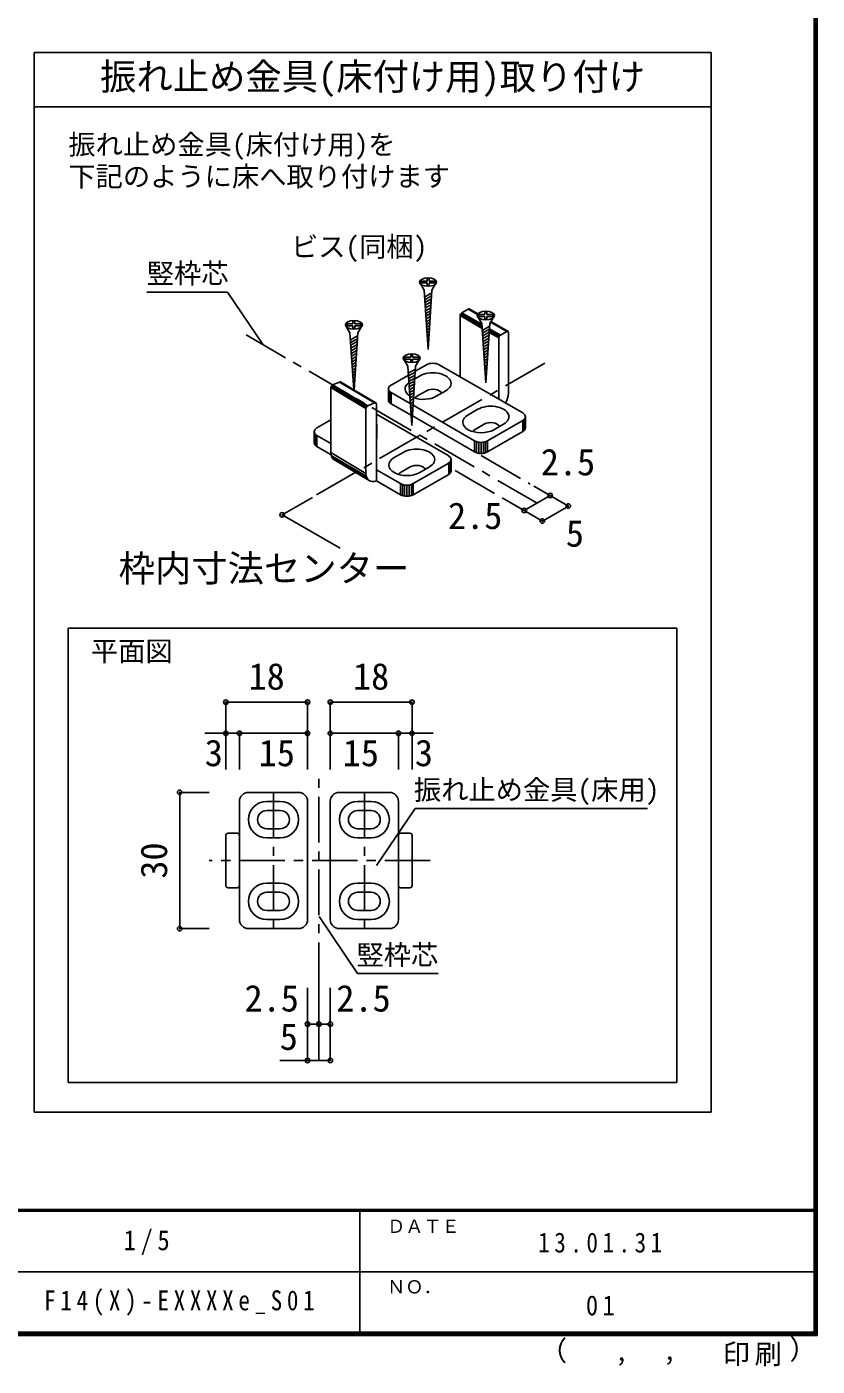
# Model space of a CAD drawing. Units: millimetres, scale not verified, with parts at other scales. Extents: x -973 to 977, y -718 to 696.
# Drawn here: x 542 to 977, y -718 to 19 of the extents above; entities that cross this region are included whole.
import ezdxf
from ezdxf.enums import TextEntityAlignment as Align

# ---------------------------------------------------------------- set-up
doc = ezdxf.new("R2010")
doc.units = ezdxf.units.MM
doc.header["$LTSCALE"] = 5
doc.header["$PDMODE"] = 32
doc.header["$PDSIZE"] = 2.5
doc.linetypes.add('CHAIN1', pattern=[8, 5, -1, 1, -1])
for name, color, linetype in [('0-7_金物', 7, 'Continuous'), ('0-A_文字', 3, 'Continuous'), ('0-B_寸法', 7, 'Continuous'), ('1-4_枠', 4, 'CHAIN1'), ('1-7_金物', 7, 'Continuous'), ('1-A_文字', 7, 'Continuous'), ('1-B_寸法', 7, 'Continuous'), ('F-1_枠', 6, 'Continuous'), ('F-A_文字', 7, 'Continuous')]:
    doc.layers.add(name, color=color, linetype=linetype)
doc.styles.add('ＭＳ ゴシック', font='')
doc.styles.get('ＭＳ ゴシック').set_extended_font_data('MS Gothic')

msp = doc.modelspace()

# ---------------------------------------------------------------- linework, layer by layer
at = {"layer": '0-7_金物'}
for p, q in [((758.519, -122.439), (760.343, -125.598)), ((758.624, -120.667), (758.624, -121.701)), ((758.624, -120.667), (761.987, -120.667)), ((758.624, -121.701), (761.987, -121.701)), ((761.987, -119.151), (763.021, -119.151)), ((761.987, -120.667), (761.987, -119.151)), ((761.987, -123.217), (761.987, -121.701)), ((761.987, -123.217), (763.021, -123.217)), ((763.021, -120.667), (763.021, -119.151)), ((763.021, -120.667), (766.384, -120.667)), ((763.021, -121.701), (766.384, -121.701)), ((763.021, -123.217), (763.021, -121.701)), ((766.49, -122.439), (764.665, -125.598)), ((766.384, -121.701), (766.384, -120.667)), ((762.504, -158.217), (760.343, -125.598)), ((764.561, -127.173), (760.596, -129.417)), ((764.453, -128.801), (760.697, -130.928)), ((764.345, -130.429), (760.797, -132.438)), ((764.237, -132.057), (760.897, -133.949)), ((762.504, -158.217), (764.665, -125.598)), ((764.13, -133.685), (760.997, -135.459)), ((764.022, -135.314), (761.097, -136.97)), ((763.914, -136.942), (761.197, -138.48)), ((763.806, -138.57), (761.297, -139.99)), ((780.182, -173.345), (780.182, -139.665)), ((792.343, -146.686), (780.182, -139.665)), ((792.323, -146.375), (780.212, -139.383)), ((792.299, -146.013), (780.3, -139.086)), ((792.273, -145.625), (780.441, -138.794)), ((792.247, -145.236), (780.624, -138.526)), ((792.223, -144.874), (780.837, -138.301)), ((784.601, -136.093), (781.066, -138.134)), ((792.203, -144.564), (781.066, -138.134)), ((789.724, -139.05), (784.601, -136.093)), ((789.816, -138.874), (784.83, -135.995)), ((789.884, -138.769), (785.043, -135.974)), ((789.91, -138.735), (785.226, -136.031)), ((790.444, -139.038), (790.444, -140.072)), ((790.444, -139.038), (793.807, -139.038)), ((793.807, -137.522), (794.841, -137.522)), ((793.807, -139.038), (793.807, -137.522)), ((794.841, -139.038), (794.841, -137.522)), ((794.841, -139.038), (798.204, -139.038)), ((798.204, -140.072), (798.204, -139.038)), ((717.708, -146.001), (719.533, -149.161)), ((717.814, -144.229), (721.177, -144.229)), ((717.814, -144.229), (717.814, -145.263)), ((717.814, -145.263), (721.177, -145.263)), ((721.177, -144.229), (721.177, -142.713)), ((721.177, -142.713), (722.21, -142.713)), ((721.177, -146.779), (721.177, -145.263)), ((721.177, -146.779), (722.21, -146.779)), ((722.21, -144.229), (722.21, -142.713)), ((722.21, -144.229), (725.573, -144.229)), ((725.679, -146.001), (723.855, -149.161)), ((725.573, -145.263), (725.573, -144.229)), ((763.698, -140.198), (761.397, -141.501)), ((763.59, -141.826), (761.497, -143.011)), ((763.482, -143.454), (761.597, -144.522)), ((763.375, -145.082), (761.697, -146.032)), ((763.267, -146.711), (761.797, -147.542)), ((790.339, -140.81), (792.163, -143.97)), ((790.444, -140.072), (793.807, -140.072)), ((794.324, -176.588), (792.163, -143.97)), ((796.381, -145.544), (792.416, -147.789)), ((796.273, -147.172), (792.516, -149.299)), ((793.807, -141.588), (793.807, -140.072)), ((793.807, -141.588), (794.841, -141.588)), ((794.324, -176.588), (796.485, -143.97)), ((794.841, -140.072), (798.204, -140.072)), ((794.841, -141.588), (794.841, -140.072)), ((802.05, -150.548), (796.27, -147.211)), ((802.279, -150.381), (796.289, -146.923)), ((798.309, -140.81), (796.485, -143.97)), ((805.815, -148.34), (796.925, -143.208)), ((806.043, -148.243), (797.024, -143.036)), ((806.257, -148.222), (797.087, -142.928)), ((806.44, -148.278), (797.108, -142.891)), ((721.606, -180.463), (719.533, -149.161)), ((723.75, -150.735), (719.786, -152.98)), ((723.642, -152.363), (719.886, -154.49)), ((723.534, -153.991), (719.986, -156)), ((721.774, -180.563), (723.855, -149.161)), ((763.159, -148.339), (761.897, -149.053)), ((763.051, -149.967), (761.997, -150.563)), ((762.943, -151.595), (762.097, -152.074)), ((762.835, -153.223), (762.197, -153.584)), ((796.165, -148.8), (792.616, -150.809)), ((796.057, -150.428), (792.716, -152.32)), ((795.949, -152.057), (792.817, -153.83)), ((795.842, -153.685), (792.917, -155.341)), ((801.395, -151.912), (796.159, -148.889)), ((801.425, -151.631), (796.178, -148.601)), ((801.514, -151.334), (796.201, -148.266)), ((801.654, -151.041), (796.224, -147.906)), ((801.837, -150.773), (796.248, -147.546)), ((801.395, -185.593), (801.395, -151.912)), ((805.815, -148.34), (802.279, -150.381)), ((806.699, -148.85), (806.699, -182.531)), ((723.427, -155.619), (720.086, -157.511)), ((723.319, -157.248), (720.186, -159.021)), ((723.211, -158.876), (720.286, -160.532)), ((723.103, -160.504), (720.386, -162.042)), ((722.995, -162.132), (720.486, -163.553)), ((752.996, -162.6), (752.996, -161.084)), ((752.996, -161.084), (754.03, -161.084)), ((754.03, -162.6), (754.03, -161.084)), ((762.727, -154.851), (762.298, -155.095)), ((795.734, -155.313), (793.017, -156.851)), ((795.626, -156.941), (793.117, -158.362)), ((795.518, -158.569), (793.217, -159.872)), ((795.41, -160.197), (793.317, -161.382)), ((795.302, -161.825), (793.417, -162.893)), ((722.887, -163.76), (720.586, -165.063)), ((722.779, -165.388), (720.686, -166.573)), ((722.672, -167.016), (720.786, -168.084)), ((722.564, -168.645), (720.886, -169.594)), ((749.528, -164.372), (751.352, -167.532)), ((749.633, -162.6), (752.996, -162.6)), ((749.633, -162.6), (749.633, -163.634)), ((749.633, -163.634), (752.996, -163.634)), ((753.513, -200.15), (751.352, -167.532)), ((755.57, -169.106), (751.605, -171.351)), ((752.996, -165.15), (752.996, -163.634)), ((752.996, -165.15), (754.03, -165.15)), ((753.513, -200.15), (755.674, -167.532)), ((754.03, -162.6), (757.393, -162.6)), ((755.494, -170.248), (761.621, -166.711)), ((757.499, -164.372), (755.674, -167.532)), ((757.393, -163.634), (757.393, -162.6)), ((814.654, -193.247), (768.692, -166.711)), ((795.194, -163.454), (793.517, -164.403)), ((795.087, -165.082), (793.617, -165.914)), ((794.979, -166.71), (793.717, -167.424)), ((794.871, -168.338), (793.817, -168.934)), ((709.997, -177.805), (713.827, -176.198)), ((733.11, -187.688), (713.827, -176.198)), ((733.358, -187.621), (714.075, -176.131)), ((733.589, -187.633), (714.306, -176.142)), ((733.787, -187.721), (714.504, -176.231)), ((722.456, -170.273), (720.986, -171.105)), ((722.348, -171.901), (721.086, -172.615)), ((722.24, -173.529), (721.186, -174.125)), ((722.132, -175.157), (721.287, -175.636)), ((722.024, -176.785), (721.387, -177.146)), ((742.175, -177.938), (751.678, -172.451)), ((755.462, -170.734), (751.705, -172.861)), ((755.354, -172.363), (751.806, -174.372)), ((755.246, -173.991), (751.906, -175.882)), ((755.139, -175.619), (752.006, -177.392)), ((758.085, -172.835), (755.213, -174.493)), ((794.763, -169.966), (793.917, -170.445)), ((794.655, -171.594), (794.017, -171.955)), ((794.547, -173.222), (794.117, -173.466)), ((728.323, -190.78), (709.039, -179.289)), ((709.039, -179.289), (709.039, -215.013)), ((728.355, -190.486), (709.072, -178.995)), ((728.451, -190.185), (709.167, -178.694)), ((728.603, -189.897), (709.319, -178.406)), ((728.801, -189.641), (709.518, -178.151)), ((729.032, -189.436), (709.749, -177.946)), ((729.28, -189.295), (709.997, -177.805)), ((721.917, -178.413), (721.487, -178.657)), ((740.711, -179.979), (740.711, -186.103)), ((740.881, -180.727), (740.881, -186.85)), ((741.38, -181.423), (741.38, -187.546)), ((742.175, -182.021), (742.175, -188.144)), ((752.715, -188.106), (742.175, -182.021)), ((755.031, -177.247), (752.106, -178.903)), ((754.923, -178.875), (752.206, -180.413)), ((754.815, -180.503), (752.306, -181.924)), ((754.707, -182.131), (752.406, -183.434)), ((754.599, -183.759), (752.506, -184.945)), ((761.621, -181), (756.317, -184.062)), ((772.227, -181), (766.924, -184.062)), ((728.323, -190.78), (728.323, -226.503)), ((729.28, -189.295), (733.11, -187.688)), ((734.068, -230.588), (734.068, -188.369)), ((753.137, -194.473), (742.175, -188.144)), ((754.491, -185.388), (752.606, -186.455)), ((754.384, -187.016), (752.706, -187.965)), ((754.276, -188.644), (752.806, -189.476)), ((754.168, -190.272), (752.906, -190.986)), ((788.137, -208.557), (754.252, -188.994)), ((784.601, -194.268), (789.905, -191.206)), ((701.364, -201.5), (709.039, -197.069)), ((773.843, -216.81), (734.068, -193.846)), ((754.06, -191.9), (753.006, -192.497)), ((753.952, -193.528), (753.106, -194.007)), ((753.844, -195.156), (753.206, -195.517)), ((753.736, -196.785), (753.306, -197.028)), ((788.137, -214.68), (753.862, -194.892)), ((814.654, -197.33), (795.208, -208.557)), ((814.654, -197.33), (814.654, -203.454)), ((815.448, -196.732), (815.448, -202.856)), ((815.948, -196.036), (815.948, -202.16)), ((816.118, -195.289), (816.118, -201.412)), ((699.9, -203.542), (699.9, -209.665)), ((700.07, -204.289), (700.07, -210.412)), ((700.57, -204.985), (700.57, -211.109)), ((709.039, -210.014), (701.364, -205.583)), ((701.364, -205.583), (701.364, -211.706)), ((734.345, -200.48), (734.345, -206.603)), ((793.44, -199.371), (788.137, -202.433)), ((814.654, -203.454), (795.208, -214.68)), ((798.744, -202.433), (804.047, -199.371)), ((709.143, -216.197), (701.364, -211.706)), ((788.137, -208.557), (788.137, -214.68)), ((789.173, -209.016), (789.173, -215.139)), ((790.378, -209.304), (790.378, -215.428)), ((791.673, -209.402), (791.673, -215.526)), ((792.967, -209.304), (792.967, -215.428)), ((794.173, -209.016), (794.173, -215.139)), ((795.208, -208.557), (795.208, -214.68)), ((728.323, -226.503), (709.039, -215.013)), ((728.518, -228.102), (709.235, -216.612)), ((729.092, -229.428), (709.809, -217.937)), ((730.005, -230.39), (710.722, -218.899)), ((743.791, -217.83), (749.094, -214.768)), ((773.843, -220.892), (754.397, -232.119)), ((773.843, -220.892), (773.843, -227.016)), ((774.637, -220.294), (774.637, -226.418)), ((775.137, -219.598), (775.137, -225.722)), ((775.307, -218.851), (775.307, -224.975)), ((747.326, -232.119), (734.068, -224.464)), ((752.629, -222.933), (747.326, -225.995)), ((773.843, -227.016), (754.397, -238.243)), ((757.933, -225.995), (763.236, -222.933)), ((747.326, -238.243), (734.068, -230.588)), ((747.326, -232.119), (747.326, -238.243)), ((748.362, -232.578), (748.362, -238.701)), ((749.568, -232.866), (749.568, -238.99)), ((750.862, -232.964), (750.862, -239.088)), ((752.156, -232.866), (752.156, -238.99)), ((753.362, -232.578), (753.362, -238.701)), ((754.397, -232.119), (754.397, -238.243)), ((564.517, -561.755), (564.517, -311.621)), ((899.376, -561.755), (564.517, -561.755))]:
    msp.add_line(p, q, dxfattribs=at)
for points in [[(722.21, -146.779), (722.21, -145.263), (725.573, -145.263)], [(754.03, -165.15), (754.03, -163.634), (757.393, -163.634)], [(564.517, -311.621), (899.376, -311.621), (899.376, -561.755)]]:
    msp.add_lwpolyline(points, dxfattribs=at)
for centre in [(762.504, -121.184), (794.324, -139.555), (721.694, -144.746), (753.513, -163.117)]:
    msp.add_ellipse(centre, major_axis=(4.71, 0), ratio=0.5, dxfattribs=at)
for centre, major_axis, ratio, start_param, end_param in [((781.066, -139.155), (0.625, 1.083), 0.57735, 0.7853982, 2.3561945), ((784.601, -137.113), (0.625, 1.083), 0.57735, 6.2831853, 7.0685835), ((802.279, -151.402), (0.625, 1.083), 0.57735, 0.7853982, 2.3561945), ((805.815, -149.361), (0.625, 1.083), 0.57735, 5.4977871, 7.0685835), ((765.156, -168.753), (-5, 0), 0.57735, 3.9269908, 5.4977871), ((713.827, -177.28), (0.64, 1.074), 0.663414, 6.2296055, 7.0150037), ((759.853, -179.979), (10, 0), 0.57735, 2.4831952, 3.8764508), ((765.156, -176.918), (10, 0), 0.57735, 5.4977871, 8.6393798), ((709.997, -178.887), (0.64, 1.074), 0.663414, 0.7318184, 2.3026147), ((745.711, -179.979), (-5, 0), 0.57735, 5.4977871, 7.0685835), ((759.853, -179.979), (10, 0), 0.57735, 4.1506266, 5.4977871), ((759.853, -186.103), (5, 0), 0.57735, 2.3561945, 2.7802255), ((765.156, -183.041), (5, 0), 0.57735, 0.2617994, 2.3561945), ((801.395, -185.593), (3.75, 6.495), 0.57735, 4.712389, 5.4977871), ((729.28, -190.378), (0.64, 1.074), 0.663414, 0.7318184, 2.3026147), ((733.11, -188.771), (0.64, 1.074), 0.663414, 5.4442074, 7.0150037), ((745.711, -186.103), (-5, 0), 0.57735, 6.2831853, 7.0685835), ((796.976, -195.289), (10, 0), 0.57735, 5.4977871, 8.6393798), ((791.673, -198.351), (10, 0), 0.57735, 2.3561945, 5.4977871), ((796.976, -201.412), (5, 0), 0.57735, 0.2617994, 2.3561945), ((811.118, -195.289), (-5, 0), 0.57735, 2.3561945, 3.9269908), ((704.9, -203.542), (-5, 0), 0.57735, 5.4977871, 7.0685835), ((724.345, -200.48), (10, 0), 0.57735, 6.047146, 6.5192246), ((724.345, -206.603), (10, 0), 0.57735, 6.047146, 6.5192246), ((791.673, -204.474), (5, 0), 0.57735, 2.3561945, 2.7802255), ((811.118, -201.412), (-5, 0), 0.57735, 2.3561945, 3.1415927), ((704.9, -209.665), (-5, 0), 0.57735, 6.2831853, 7.0685835), ((756.165, -218.851), (10, 0), 0.57735, 5.4977871, 8.6393798), ((791.673, -206.516), (-5, 0), 0.57735, 0.7853982, 2.3561945), ((714.784, -212.602), (3.839, 6.443), 0.663414, 2.3026147, 3.0880129), ((750.862, -221.913), (10, 0), 0.57735, 2.3561945, 5.4977871), ((770.307, -218.851), (-5, 0), 0.57735, 2.3561945, 3.9269908), ((791.673, -212.639), (-5, 0), 0.57735, 0.7853982, 2.3561945), ((734.068, -224.093), (3.839, 6.443), 0.663414, 2.3026147, 3.873411), ((750.862, -228.036), (5, 0), 0.57735, 2.3561945, 2.7802255), ((756.165, -224.975), (5, 0), 0.57735, 0.2617994, 2.3561945), ((770.307, -224.975), (-5, 0), 0.57735, 2.3561945, 3.1415927), ((750.862, -230.078), (-5, 0), 0.57735, 0.7853982, 2.3561945), ((750.862, -236.201), (-5, 0), 0.57735, 0.7853982, 2.3561945)]:
    msp.add_ellipse(centre, major_axis=major_axis, ratio=ratio, start_param=start_param, end_param=end_param, dxfattribs=at)
at = {"layer": '0-A_文字'}
for p, q in [((545.653, 5.151), (918.365, 5.151)), ((545.653, 5.151), (545.653, -578.016)), ((918.365, 5.151), (918.365, -578.016)), ((545.653, -24.849), (918.365, -24.849)), ((545.653, -578.016), (918.365, -578.016))]:
    msp.add_line(p, q, dxfattribs=at)
at = {"layer": '0-A_文字', "color": 4}
for p, q in [((652.135, -126.686), (607.731, -126.686)), ((671.82, -155.777), (652.135, -126.686)), ((734.104, -442.264), (755.328, -410.897)), ((755.328, -410.897), (883.316, -410.897)), ((702.489, -470.369), (723.713, -501.736)), ((723.713, -501.736), (768.118, -501.736))]:
    msp.add_line(p, q, dxfattribs=at)
at = {"layer": '0-B_寸法', "color": 4, "linetype": 'CHAIN1'}
for p, q in [((822.563, -242.809), (660.41, -149.19)), ((826.755, -165.848), (701.004, -238.45)), ((791.673, -216.722), (818.779, -232.371)), ((777.378, -224.975), (806.775, -241.947))]:
    msp.add_line(p, q, dxfattribs=at)
at = {"layer": '0-B_寸法', "color": 4}
for p, q in [((829.71, -238.683), (820.739, -233.503)), ((839.71, -244.456), (821.069, -233.694)), ((682.221, -249.295), (698.864, -239.686)), ((806.775, -241.947), (815.416, -246.935)), ((825.416, -252.709), (806.775, -241.947)), ((829.71, -238.683), (815.416, -246.935)), ((682.221, -249.295), (714.1, -267.701)), ((825.416, -252.709), (839.71, -244.456))]:
    msp.add_line(p, q, dxfattribs=at)
at = {"layer": '0-B_寸法'}
for p in [(829.71, -238.683), (839.71, -244.456), (682.221, -249.295), (815.416, -246.935), (825.416, -252.709)]:
    msp.add_point(p, dxfattribs=at)
at = {"layer": '1-4_枠'}
for p, q in [((702.447, -549.553), (702.447, -392.021)), ((677.447, -402.021), (677.447, -477.021)), ((727.447, -402.021), (727.447, -477.021)), ((763.697, -439.521), (641.993, -439.521))]:
    msp.add_line(p, q, dxfattribs=at)
at = {"layer": '1-7_金物'}
for p, q in [((663.697, -402.021), (691.197, -402.021)), ((741.197, -402.021), (713.697, -402.021)), ((658.697, -472.021), (658.697, -407.021)), ((681.197, -407.021), (673.697, -407.021)), ((681.197, -412.021), (673.697, -412.021)), ((696.197, -472.021), (696.197, -407.021)), ((708.697, -472.021), (708.697, -407.021)), ((723.697, -407.021), (731.197, -407.021)), ((723.697, -412.021), (731.197, -412.021)), ((746.197, -472.021), (746.197, -407.021)), ((651.197, -453.271), (651.197, -425.771)), ((657.447, -424.521), (652.447, -424.521)), ((673.697, -422.021), (681.197, -422.021)), ((681.197, -427.021), (673.697, -427.021)), ((731.197, -422.021), (723.697, -422.021)), ((723.697, -427.021), (731.197, -427.021)), ((747.447, -424.521), (752.447, -424.521)), ((753.697, -453.271), (753.697, -425.771)), ((657.447, -454.521), (652.447, -454.521)), ((673.697, -452.021), (681.197, -452.021)), ((731.197, -452.021), (723.697, -452.021)), ((747.447, -454.521), (752.447, -454.521)), ((681.197, -457.021), (673.697, -457.021)), ((723.697, -457.021), (731.197, -457.021)), ((673.697, -467.021), (681.197, -467.021)), ((731.197, -467.021), (723.697, -467.021)), ((691.197, -477.021), (663.697, -477.021)), ((673.697, -472.021), (681.197, -472.021)), ((713.697, -477.021), (741.197, -477.021)), ((731.197, -472.021), (723.697, -472.021))]:
    msp.add_line(p, q, dxfattribs=at)
for centre, radius, start, end in [((663.697, -407.021), 5, 90, 180), ((691.197, -407.021), 5, 0, 90), ((713.697, -407.021), 5, 90, 180), ((741.197, -407.021), 5, 0, 90), ((673.697, -417.021), 10, 90, 270), ((673.697, -417.021), 5, 90, 270), ((681.197, -417.021), 10, 270, 90), ((681.197, -417.021), 5, 270, 90), ((723.697, -417.021), 10, 90, 270), ((723.697, -417.021), 5, 90, 270), ((731.197, -417.021), 10, 270, 90), ((731.197, -417.021), 5, 270, 90), ((652.447, -425.771), 1.25, 90, 180), ((657.447, -425.771), 1.25, 0, 90), ((747.447, -425.771), 1.25, 90, 180), ((752.447, -425.771), 1.25, 0, 90), ((652.447, -453.271), 1.25, 180, 270), ((657.447, -453.271), 1.25, 270, 0), ((673.697, -462.021), 10, 90, 270), ((681.197, -462.021), 10, 270, 90), ((723.697, -462.021), 10, 90, 270), ((731.197, -462.021), 10, 270, 90), ((747.447, -453.271), 1.25, 180, 270), ((752.447, -453.271), 1.25, 270, 0), ((673.697, -462.021), 5, 90, 270), ((681.197, -462.021), 5, 270, 90), ((723.697, -462.021), 5, 90, 270), ((731.197, -462.021), 5, 270, 90), ((663.697, -472.021), 5, 180, 270), ((691.197, -472.021), 5, 270, 0), ((713.697, -472.021), 5, 180, 270), ((741.197, -472.021), 5, 270, 0)]:
    msp.add_arc(centre, radius, start, end, dxfattribs=at)
at = {"layer": '1-B_寸法', "color": 4}
for p, q in [((651.197, -352.413), (696.197, -352.413)), ((651.197, -352.413), (651.197, -369.521)), ((696.197, -352.413), (696.197, -369.521)), ((708.697, -352.413), (708.697, -369.521)), ((753.697, -352.413), (708.697, -352.413)), ((753.697, -352.413), (753.697, -369.521)), ((639.632, -369.521), (658.697, -369.521)), ((651.197, -369.521), (651.197, -389.521)), ((658.697, -369.521), (658.697, -389.521)), ((658.697, -369.521), (696.197, -369.521)), ((696.197, -369.521), (696.197, -389.521)), ((746.197, -369.521), (708.697, -369.521)), ((708.697, -369.521), (708.697, -389.521)), ((746.197, -369.521), (746.197, -389.521)), ((765.262, -369.521), (746.197, -369.521)), ((753.697, -369.521), (753.697, -389.521)), ((625.814, -402.021), (641.993, -402.021)), ((625.814, -477.021), (625.814, -402.021)), ((625.814, -477.021), (641.993, -477.021)), ((696.197, -529.537), (696.197, -509.537)), ((702.447, -529.537), (702.447, -509.537)), ((708.697, -529.537), (708.697, -509.537)), ((696.197, -529.537), (696.197, -549.553)), ((696.197, -529.537), (702.447, -529.537)), ((702.447, -529.537), (708.697, -529.537)), ((708.697, -549.553), (708.697, -529.537)), ((708.697, -549.553), (680.898, -549.553))]:
    msp.add_line(p, q, dxfattribs=at)
at = {"layer": '1-B_寸法'}
for p in [(651.197, -352.413), (696.197, -352.413), (708.697, -352.413), (753.697, -352.413), (651.197, -369.521), (658.697, -369.521), (696.197, -369.521), (708.697, -369.521), (746.197, -369.521), (753.697, -369.521), (625.814, -402.021), (625.814, -477.021), (696.197, -529.537), (702.447, -529.537), (708.697, -529.537), (696.197, -549.553), (708.697, -549.553)]:
    msp.add_point(p, dxfattribs=at)
at = {"layer": 'F-1_枠'}
for p, q in [((974.986, 695.833), (974.986, -700.833)), ((975.82, 695.833), (975.82, -700.833)), ((976.653, 695.833), (976.653, -700.833)), ((976.653, -631.667), (-973.347, -631.667)), ((976.653, -632.5), (-973.347, -632.5)), ((724.986, -632.5), (724.986, -699.167)), ((1.653, -665.833), (974.986, -665.834)), ((976.653, -699.167), (-973.347, -699.167)), ((976.653, -700), (-973.347, -700)), ((976.653, -700.833), (-973.347, -700.833))]:
    msp.add_line(p, q, dxfattribs=at)

# ---------------------------------------------------------------- texts
at = {"layer": '0-A_文字', "color": 7, "style": 'ＭＳ ゴシック'}
for s, height, p in [('振れ止め金具(床付け用)取り付け', 14.66, (582.009, -19.849)), ('振れ止め金具(床付け用)を', 11, (564.562, -54.308)), ('下記のように床へ取り付けます', 11, (564.562, -71.844)), ('平面図', 11, (576.959, -333.097))]:
    msp.add_text(s, height=height, dxfattribs=at).set_placement(p, align=Align.BOTTOM_LEFT)
at = {"layer": '0-B_寸法', "style": 'ＭＳ ゴシック'}
for s, height, p in [('ビス(同梱)', 11, (687.076, -110.52)), ('2.5', 14.66, (824.546, -231.96)), ('2.5', 14.66, (773.482, -261.492)), ('5', 14.66, (838.351, -271.222)), ('枠内寸法センター', 14.66, (592.21, -290.465))]:
    msp.add_text(s, height=height, dxfattribs=at).set_placement(p, align=Align.BOTTOM_LEFT)
at = {"layer": '1-A_文字', "style": 'ＭＳ ゴシック'}
for s, p in [('竪枠芯', (607.731, -125.187)), ('振れ止め金具(床用)', (754.733, -409.398)), ('竪枠芯', (723.118, -500.237))]:
    msp.add_text(s, height=11, dxfattribs=at).set_placement(p, align=Align.BOTTOM_LEFT)
at = {"layer": '1-B_寸法', "style": 'ＭＳ ゴシック'}
for s, p in [('18', (663.697, -349.913)), ('18', (721.197, -349.913)), ('3', (639.632, -392.021)), ('15', (669.322, -392.021)), ('15', (715.572, -392.021)), ('3', (755.262, -392.021)), ('2.5', (661.51, -527.037)), ('2.5', (712.038, -527.037)), ('5', (680.898, -548.165))]:
    msp.add_text(s, height=14.66, dxfattribs=at).set_placement(p, align=Align.BOTTOM_LEFT)
msp.add_text('30', height=14.66, rotation=90, dxfattribs=at).set_placement((623.314, -449.521), align=Align.BOTTOM_LEFT)
at = {"layer": 'F-A_文字', "style": 'ＭＳ ゴシック'}
for s, height, p in [('ＤＡＴＥ', 7.331, (739.986, -646.667)), ('ＮＯ．', 7.331, (739.986, -680.001)), ('（', 11, (823.992, -718.052)), ('）', 11, (961.387, -717.355)), (',', 11, (865.199, -718.052)), (',', 11, (891.686, -717.588))]:
    msp.add_text(s, height=height, dxfattribs=at).set_placement(p, align=Align.BOTTOM_LEFT)
at = {"layer": 'F-A_文字', "char_height": 11, "attachment_point": 7, "style": 'ＭＳ ゴシック'}
for s, insert in [('\\T1.38;\\W0.9;1/5', (594.986, -656.667)), ('\\T1.39;\\W0.85;13.01.31', (823.111, -655.417)), ('\\T1.4;\\W0.85;F14(X)-EXXXXe_S01', (551.236, -690.001)), ('\\T1.36;\\W0.9;01', (849.361, -690.001)), ('\\T1.17;印刷', (924.678, -717.82))]:
    msp.add_mtext(s, dxfattribs=dict(at, insert=insert))

doc.saveas('drawing.dxf')
